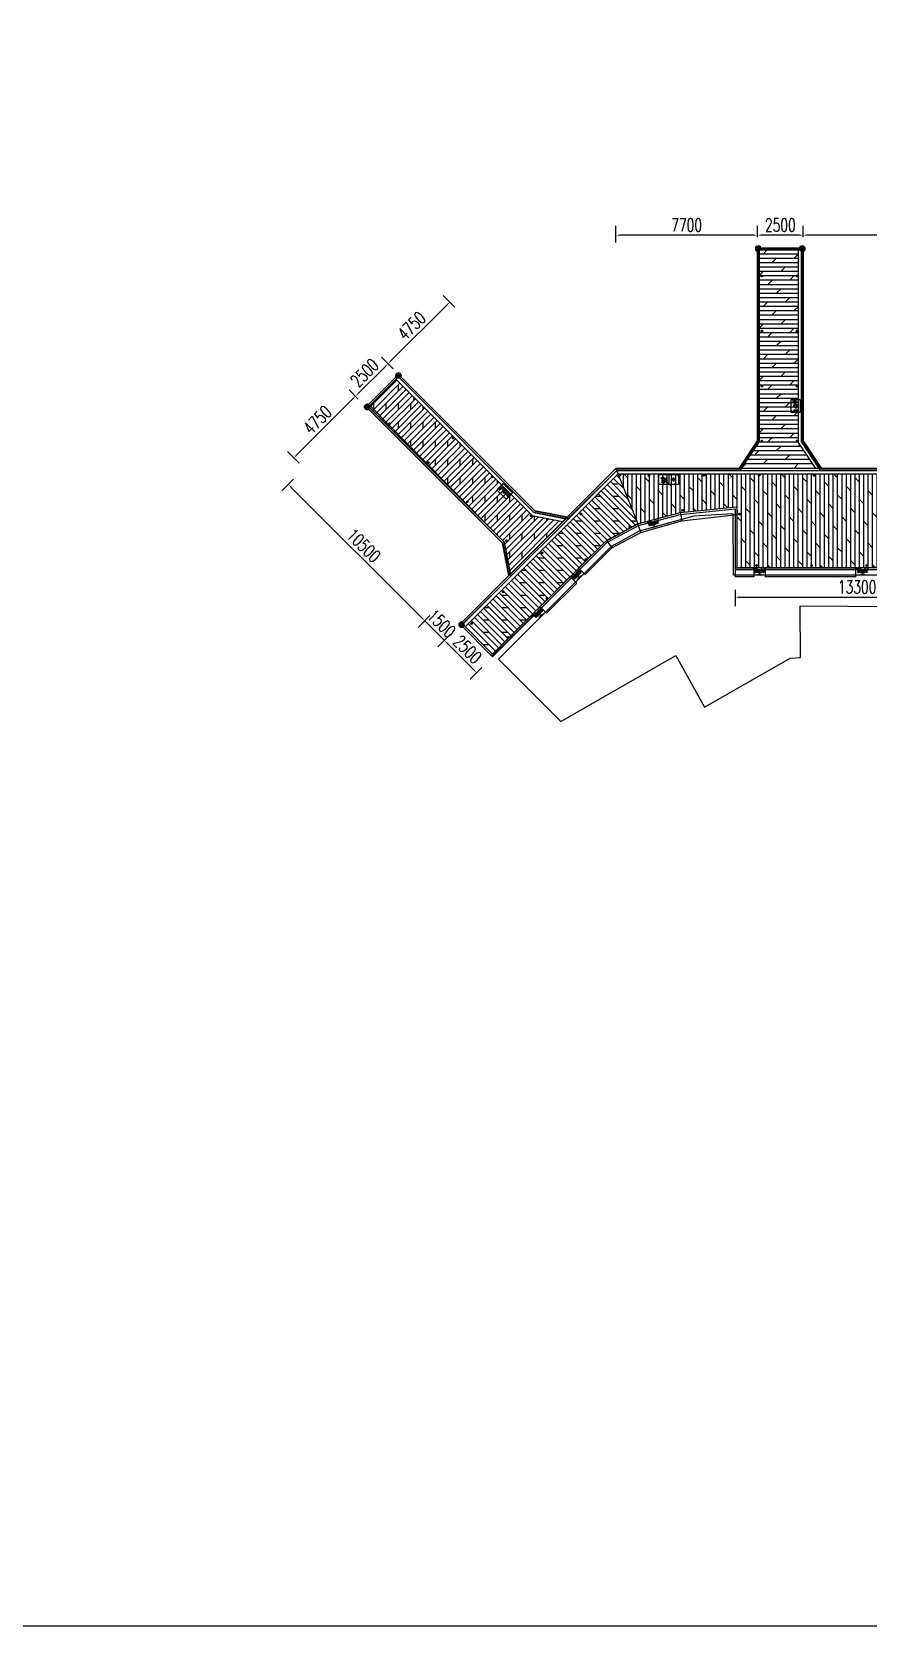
# Model space of a CAD drawing. Extents: x -18540 to 926017, y -610001 to -56924.
# Drawn here: x 665764 to 711309, y -380806 to -293983 of the extents above; entities that cross this region are included whole.
import ezdxf

# ---------------------------------------------------------------- set-up
doc = ezdxf.new("R2010")
doc.units = 0
doc.header["$LTSCALE"] = 10
doc.header["$MEASUREMENT"] = 0
doc.linetypes.add('ACAD_ISO14W100', pattern=[24, 12, -3, 0, -3, 0, -3, 0, -3])
doc.linetypes.add('CENTER', pattern=[2, 1.25, -0.25, 0.25, -0.25])
for name, color, linetype in [('L-构造线', 6, 'Continuous'), ('PUB_DIM', 3, 'Continuous'), ('STAIR', 2, 'Continuous'), ('SURFACE', 6, 'Continuous'), ('W-ALUMINUM_FRAME铝架', 30, 'Continuous'), ('W-FLOAT_BOWL浮筒', 253, 'Continuous'), ('W-MOUNTING固定方式', 5, 'Continuous'), ('W-PLASTIC_RAILINGS塑木栏杆', 6, 'Continuous'), ('W-STEEL_FRAME钢架', 3, 'Continuous'), ('W-WOOD_FLOOR木地板', 30, 'Continuous')]:
    doc.layers.add(name, color=color, linetype=linetype)
for name, color, linetype, lineweight in [('护舷', 40, 'Continuous', 15), ('护角', 8, 'Continuous', 9), ('文字标注', 7, 'Continuous', 18)]:
    doc.layers.add(name, color=color, linetype=linetype, lineweight=lineweight)
doc.styles.add('STANDARD_T3', font='simplex.shx', dxfattribs={"width": 0.7, "bigfont": 'gbcbig.shx'})
doc.dimstyles.new('W&&200', dxfattribs={"dimtxt": 700, "dimasz": 200, "dimexe": 500, "dimexo": 600, "dimgap": 200, "dimtad": 1, "dimdec": 0, "dimzin": 0, "dimdsep": 46, "dimtxsty": 'STANDARD_T3', "dimcen": 0.09, "dimclrd": 1, "dimclre": 1, "dimclrt": 7, "dimazin": 2, "dimtfac": 1, "dimtdec": 0, "dimtix": 1, "dimtmove": 2, "dimatfit": 3, "dimfxl": 100, "dimtolj": 1, "dimtzin": 0, "dimarcsym": 0})
pattern_1 = [(315, (-2455400.198, 1604377.926), (5.612660076, 5.612660076), []), (45, (-2455400.198, 1604377.926), (-5.612660076, 5.612660076), [])]
pattern_2 = [(315, (-2455400.198, 1604287.926), (5.612660076, 5.612660076), []), (45, (-2455400.198, 1604287.926), (-5.612660076, 5.612660076), [])]

# ---------------------------------------------------------------- blocks, each defined once
blk = doc.blocks.new('HW200a')
at = {"layer": 'W-STEEL_FRAME钢架'}
blk.add_lwpolyline([(-1440883, 1205965), (-1440803, 1205965), (-1440803, 1205953), (-1441003, 1205953), (-1441003, 1205965), (-1440923, 1205965, 0.414214), (-1440907, 1205981), (-1440907, 1206125, 0.414214), (-1440923, 1206141), (-1441003, 1206141), (-1441003, 1206153), (-1440803, 1206153), (-1440803, 1206141), (-1440883, 1206141, 0.414214), (-1440899, 1206125), (-1440899, 1205981, 0.414214)], format="xyb", close=True, dxfattribs=at)
blk = doc.blocks.new('A$C73597c6a')
h = blk.add_hatch()
h.set_pattern_fill('ANSI37', color=256, scale=5, angle=-90)
h.set_pattern_definition(pattern_1)
h.paths.add_polyline_path([(190, 358, 0.414214), (185, 353), (185, 338), (250, 338), (250, 344), (280, 344), (280, 353, 0.414214), (275, 358)])
h.paths.add_polyline_path([(275, 298, 0.414214), (280, 303), (280, 310), (250, 310), (250, 317), (185, 317), (185, 303, 0.414214), (190, 298)])
h = blk.add_hatch()
h.set_pattern_fill('ANSI37', color=256, scale=5, angle=-90)
h.set_pattern_definition(pattern_2)
h.paths.add_polyline_path([(190, 268, 0.414214), (185, 263), (185, 248), (250, 248), (250, 254), (280, 254), (280, 263, 0.414214), (275, 268)])
h.paths.add_polyline_path([(275, 208, 0.414214), (280, 213), (280, 220), (250, 220), (250, 227), (185, 227), (185, 213, 0.414214), (190, 208)])
h = blk.add_hatch()
h.set_pattern_fill('ANSI37', color=256, scale=5, angle=-90)
h.set_pattern_definition(pattern_1)
h.paths.add_polyline_path([(319, 358, 0.414214), (314, 353), (314, 344), (344, 344), (344, 338), (409, 338), (409, 353, 0.414214), (404, 358)])
h.paths.add_polyline_path([(404, 298, 0.414214), (409, 303), (409, 317), (344, 317), (344, 310), (314, 310), (314, 303, 0.414214), (319, 298)])
h = blk.add_hatch()
h.set_pattern_fill('ANSI37', color=256, scale=5, angle=-90)
h.set_pattern_definition(pattern_2)
h.paths.add_polyline_path([(319, 268, 0.414214), (314, 263), (314, 254), (344, 254), (344, 248), (409, 248), (409, 263, 0.414214), (404, 268)])
h.paths.add_polyline_path([(404, 208, 0.414214), (409, 213), (409, 227), (344, 227), (344, 220), (314, 220), (314, 213, 0.414214), (319, 208)])
for p, q in [((65, 336), (49, 336)), ((65, 319), (49, 319)), ((65, 246), (49, 246)), ((65, 229), (49, 229)), ((80, 336), (96, 336)), ((80, 319), (96, 319)), ((80, 246), (96, 246)), ((80, 229), (96, 229)), ((514, 336), (498, 336)), ((514, 319), (498, 319)), ((514, 246), (498, 246)), ((514, 229), (498, 229)), ((529, 336), (544, 336)), ((529, 319), (544, 319)), ((529, 246), (544, 246)), ((529, 229), (544, 229))]:
    blk.add_line(p, q)
for points in [[(200, 454), (200, 377), (0, 377), (0, 454)], [(25, 338), (25, 316), (255, 316), (255, 338)], [(25, 248), (25, 226), (255, 226), (255, 248)], [(64, 310), (51, 310), (49, 311), (49, 344), (51, 345), (64, 345), (65, 344), (65, 311)], [(64, 220), (51, 220), (49, 221), (49, 254), (51, 255), (64, 255), (65, 254), (65, 221)], [(65, 377), (65, 212), (80, 212), (80, 377)], [(81, 310), (94, 310), (96, 311), (96, 344), (94, 345), (81, 345), (80, 344), (80, 311)], [(81, 220), (94, 220), (96, 221), (96, 254), (94, 255), (81, 255), (80, 254), (80, 221)], [(471, 85), (471, 75), (121, 75), (121, 85)], [(165, 377), (165, 212), (180, 212), (180, 377)], [(250, 338), (250, 317), (185, 317), (185, 338)], [(250, 248), (250, 227), (185, 227), (185, 248)], [(280, 344), (280, 310), (250, 310), (250, 344)], [(280, 254), (280, 220), (250, 220), (250, 254)], [(314, 344), (314, 310), (344, 310), (344, 344)], [(314, 254), (314, 220), (344, 220), (344, 254)], [(569, 338), (569, 316), (339, 316), (339, 338)], [(569, 248), (569, 226), (339, 226), (339, 248)], [(344, 338), (344, 317), (409, 317), (409, 338)], [(344, 248), (344, 227), (409, 227), (409, 248)], [(394, 454), (394, 377), (594, 377), (594, 454)], [(429, 377), (429, 212), (414, 212), (414, 377)], [(512, 310), (500, 310), (498, 311), (498, 344), (500, 345), (512, 345), (514, 344), (514, 311)], [(512, 220), (500, 220), (498, 221), (498, 254), (500, 255), (512, 255), (514, 254), (514, 221)], [(529, 377), (529, 212), (514, 212), (514, 377)], [(530, 310), (543, 310), (544, 311), (544, 344), (543, 345), (530, 345), (529, 344), (529, 311)], [(530, 220), (543, 220), (544, 221), (544, 254), (543, 255), (530, 255), (529, 254), (529, 221)]]:
    blk.add_lwpolyline(points, close=True)
for points in [[(280, 353), (280, 303, -0.414214), (275, 298), (190, 298, -0.414214), (185, 303), (185, 353, -0.414214), (190, 358), (275, 358, -0.414214)], [(280, 263), (280, 213, -0.414214), (275, 208), (190, 208, -0.414214), (185, 213), (185, 263, -0.414214), (190, 268), (275, 268, -0.414214)], [(314, 353), (314, 303, 0.414214), (319, 298), (404, 298, 0.414214), (409, 303), (409, 353, 0.414214), (404, 358), (319, 358, 0.414214)], [(314, 263), (314, 213, 0.414214), (319, 208), (404, 208, 0.414214), (409, 213), (409, 263, 0.414214), (404, 268), (319, 268, 0.414214)]]:
    blk.add_lwpolyline(points, format="xyb", close=True)
for centre, radius, start, end in [((57, 341), 7.29, 143.1301, 216.8699), ((76, 327), 27, 161.06618, 198.93382), ((57, 314), 7.29, 143.1301, 216.8699), ((57, 251), 7.29, 143.1301, 216.8699), ((76, 237), 27, 161.06618, 198.93382), ((57, 224), 7.29, 143.1301, 216.8699), ((58, 341), 7.29, 323.1301, 36.8699), ((38, 327), 27, 341.06618, 18.93382), ((58, 314), 7.29, 323.1301, 36.8699), ((58, 251), 7.29, 323.1301, 36.8699), ((38, 237), 27, 341.06618, 18.93382), ((58, 224), 7.29, 323.1301, 36.8699), ((87, 341), 7.29, 143.1301, 216.8699), ((107, 327), 27, 161.06618, 198.93382), ((87, 314), 7.29, 143.1301, 216.8699), ((87, 251), 7.29, 143.1301, 216.8699), ((107, 237), 27, 161.06618, 198.93382), ((87, 224), 7.29, 143.1301, 216.8699), ((88, 341), 7.29, 323.1301, 36.8699), ((69, 327), 27, 341.06618, 18.93382), ((88, 314), 7.29, 323.1301, 36.8699), ((88, 251), 7.29, 323.1301, 36.8699), ((69, 237), 27, 341.06618, 18.93382), ((88, 224), 7.29, 323.1301, 36.8699), ((505, 341), 7.29, 143.1301, 216.8699), ((525, 327), 27, 161.06618, 198.93382), ((505, 314), 7.29, 143.1301, 216.8699), ((505, 251), 7.29, 143.1301, 216.8699), ((525, 237), 27, 161.06618, 198.93382), ((505, 224), 7.29, 143.1301, 216.8699), ((506, 341), 7.29, 323.1301, 36.8699), ((487, 327), 27, 341.06618, 18.93382), ((506, 314), 7.29, 323.1301, 36.8699), ((506, 251), 7.29, 323.1301, 36.8699), ((487, 237), 27, 341.06618, 18.93382), ((506, 224), 7.29, 323.1301, 36.8699), ((536, 341), 7.29, 143.1301, 216.8699), ((556, 327), 27, 161.06618, 198.93382), ((536, 314), 7.29, 143.1301, 216.8699), ((536, 251), 7.29, 143.1301, 216.8699), ((556, 237), 27, 161.06618, 198.93382), ((536, 224), 7.29, 143.1301, 216.8699), ((537, 341), 7.29, 323.1301, 36.8699), ((517, 327), 27, 341.06618, 18.93382), ((537, 314), 7.29, 323.1301, 36.8699), ((537, 251), 7.29, 323.1301, 36.8699), ((517, 237), 27, 341.06618, 18.93382), ((537, 224), 7.29, 323.1301, 36.8699)]:
    blk.add_arc(centre, radius, start, end)
at = {"layer": 'W-STEEL_FRAME钢架', "rotation": 180}
blk.add_blockref('HW200a', (-1440607, 1206238), dxfattribs=at)
blk = doc.blocks.new('A$C6f7a73f6')
blk.add_hatch(color=3).paths.add_polyline_path([(485, 384), (635, 384, 1)])
at = {"color": 5}
for p, q in [((228, 434), (240, 434)), ((228, 408), (240, 408)), ((228, 363), (240, 363)), ((228, 337), (240, 337)), ((293, 399), (305, 399)), ((293, 372), (305, 372))]:
    blk.add_line(p, q, dxfattribs=at)
at = {"color": 0, "linetype": 'ByBlock'}
blk.add_lwpolyline([(200, 634), (920, 634), (920, 134), (200, 134)], close=True, dxfattribs=at)
blk.add_lwpolyline([(200, 459), (350, 459), (350, 309), (200, 309)], close=True)
at = {"color": 6}
for points in [[(466, 384), (430, 386)], [(477, 338), (446, 320)], [(478, 432), (450, 450)], [(512, 466), (494, 496)], [(514, 304), (496, 272)], [(559, 288), (560, 256)], [(561, 480), (560, 516)], [(606, 468), (624, 496)], [(608, 302), (626, 272)], [(642, 336), (674, 318)], [(643, 430), (674, 448)], [(654, 384), (690, 386)]]:
    blk.add_lwpolyline(points, dxfattribs=at)
at = {"color": 7, "true_color": 0xffffff}
for points in [[(779, 406), (755, 384), (744, 359), (741, 347)], [(777, 349), (741, 347)], [(741, 335), (741, 339), (741, 347)], [(742, 319), (742, 323), (742, 331)], [(743, 302), (743, 307), (742, 315)], [(744, 290), (743, 294), (747, 299)], [(744, 290), (743, 298)], [(746, 335), (745, 339), (745, 347)], [(746, 319), (746, 323), (746, 331)], [(747, 303), (747, 307), (747, 315)], [(748, 290), (749, 347)], [(750, 335), (749, 339), (749, 347)], [(750, 319), (750, 323), (750, 331)], [(751, 303), (751, 307), (751, 315)], [(752, 291), (751, 299)], [(752, 291), (752, 295), (755, 299)], [(754, 335), (753, 339), (753, 348)], [(754, 319), (754, 323), (754, 331)], [(755, 303), (755, 307), (755, 315)], [(756, 291), (757, 348)], [(758, 340), (757, 344), (757, 348)], [(759, 319), (758, 323), (758, 336)], [(759, 303), (759, 307), (759, 315)], [(760, 291), (760, 299)], [(760, 291), (760, 299)], [(762, 340), (761, 344), (761, 348)], [(762, 324), (762, 328), (762, 336)], [(763, 303), (763, 308), (763, 320)], [(764, 291), (765, 348)], [(766, 340), (765, 344), (765, 348)], [(766, 324), (766, 328), (766, 336)], [(767, 308), (767, 312), (767, 320)], [(768, 291), (768, 296), (767, 304)], [(768, 291), (768, 296), (768, 300), (771, 304)], [(770, 340), (769, 344), (769, 348)], [(770, 324), (770, 328), (770, 336)], [(771, 308), (771, 312), (771, 320)], [(772, 292), (773, 349)], [(774, 340), (774, 345), (773, 349)], [(775, 324), (774, 328), (774, 336)], [(775, 308), (775, 312), (775, 320)], [(776, 292), (776, 296), (776, 304)], [(778, 503), (777, 511), (817, 525)], [(792, 374), (780, 369), (777, 357)], [(777, 357), (777, 349)], [(778, 503), (871, 504), (875, 512), (834, 522)], [(779, 406), (794, 419), (797, 435)], [(792, 374), (825, 367), (861, 373)], [(846, 441), (805, 439), (797, 435)], [(797, 435), (854, 438)], [(798, 431), (854, 434)], [(817, 440), (817, 456), (805, 456)], [(805, 439), (805, 456)], [(812, 468), (809, 456)], [(809, 456), (841, 457)], [(815, 489), (811, 484), (812, 476)], [(812, 476), (840, 478)], [(812, 468), (840, 470), (841, 457)], [(817, 529), (814, 505)], [(815, 489), (836, 486), (840, 482)], [(816, 468), (816, 477)], [(839, 502), (833, 530), (817, 529)], [(837, 453), (817, 456)], [(819, 501), (819, 489)], [(819, 489), (820, 477)], [(832, 485), (832, 477)], [(835, 502), (836, 486)], [(836, 469), (836, 478)], [(845, 454), (841, 457), (837, 453)], [(837, 453), (838, 441)], [(840, 478), (840, 482)], [(846, 441), (845, 454)], [(846, 441), (854, 438)], [(855, 418), (854, 438)], [(855, 418), (860, 406), (872, 402)], [(878, 358), (874, 370), (861, 373)], [(872, 402), (880, 403)], [(892, 411), (891, 358), (878, 358)], [(881, 394), (882, 374), (878, 358)], [(880, 411), (881, 394)], [(892, 411), (880, 411)], [(881, 394), (893, 395)], [(882, 374), (894, 375)], [(890, 366), (915, 364)], [(892, 403), (913, 404)], [(896, 403), (898, 367)], [(897, 399), (917, 400)], [(898, 371), (918, 368)], [(913, 404), (915, 364)], [(917, 400), (918, 368)]]:
    blk.add_lwpolyline(points, dxfattribs=at)
at = {"color": 5}
for centre, radius in [((311, 385), 31), ((325, 385), 6)]:
    blk.add_circle(centre, radius, dxfattribs=at)
at = {"color": 6}
blk.add_circle((560, 384), 75, dxfattribs=at)
at = {"color": 5}
for centre, start, end in [((234, 434), 0, 180), ((234, 408), 180, 0), ((234, 363), 0, 180), ((234, 337), 180, 0), ((299, 399), 0, 180), ((299, 372), 180, 0)]:
    blk.add_arc(centre, 6, start, end, dxfattribs=at)
blk = doc.blocks.new('ZFQ')
at = {"layer": 'W-WOOD_FLOOR木地板'}
h = blk.add_hatch(dxfattribs=at)
h.set_pattern_fill('DOLMIT', color=256, scale=300)
h.set_pattern_definition([(0, (-1737049.58, -2606807.6), (0, 238.122618), []), (45, (-1737049.6, -2606807.6), (-476.24491, 476.24491), [336.75638, -673.512])])
h.paths.add_polyline_path([(965, 11900), (-1150, 11900), (-1150, 1470), (-2130, 0), (1907, 0), (965, 1414)])
at = {"layer": 'W-ALUMINUM_FRAME铝架', "color": 0}
for points in [[(965, 11900), (965, 1414), (1907, 0)], [(1150, 11900), (1150, 1470), (2130, 0)]]:
    blk.add_lwpolyline(points, dxfattribs=at)
at = {"layer": 'W-STEEL_FRAME钢架'}
for points in [[(-2250, 0), (-1250, 1500), (-1250, 12000), (1250, 12000), (1250, 1500), (2250, 0)], [(-2130, 0), (-1150, 1470), (-1150, 11900), (1150, 11900), (1150, 1470), (2130, 0)]]:
    blk.add_lwpolyline(points, close=True, dxfattribs=at)
at = {"layer": 'W-STEEL_FRAME钢架', "rotation": 90}
blk.add_blockref('A$C6f7a73f6', (1218, 2846), dxfattribs=at)
blk = doc.blocks.new('*D2587')
at = {"layer": 'Defpoints', "color": 0, "transparency": 16777216}
for p in [(707777, -305055), (707777, -305762), (720277, -305762)]:
    blk.add_point(p, dxfattribs=at)
at = {"layer": 'W-STEEL_FRAME钢架', "color": 1, "lineweight": -2, "transparency": 16777216}
for p, q in [((707777, -305162), (707777, -304555)), ((720277, -305162), (720277, -304555)), ((720077, -305055), (707977, -305055))]:
    blk.add_line(p, q, dxfattribs=at)
at = {"layer": 'W-STEEL_FRAME钢架', "color": 1, "transparency": 16777216}
for points in [[(707977, -305021), (707977, -305088), (707777, -305055)], [(720077, -305021), (720077, -305088), (720277, -305055)]]:
    blk.add_solid(points, dxfattribs=at)
at = {"layer": 'W-STEEL_FRAME钢架', "color": 7, "transparency": 16777216, "insert": (714027, -304505), "char_height": 700, "attachment_point": 5, "style": 'STANDARD_T3'}
blk.add_mtext('\\A1;12500', dxfattribs=at)
blk = doc.blocks.new('*D2588')
at = {"layer": 'Defpoints', "color": 0, "transparency": 16777216}
for p in [(705277, -305055), (705277, -305762), (707777, -305762)]:
    blk.add_point(p, dxfattribs=at)
at = {"layer": 'W-STEEL_FRAME钢架', "color": 1, "lineweight": -2, "transparency": 16777216}
for p, q in [((705277, -305162), (705277, -304555)), ((707777, -305162), (707777, -304555)), ((707577, -305055), (705477, -305055))]:
    blk.add_line(p, q, dxfattribs=at)
at = {"layer": 'W-STEEL_FRAME钢架', "color": 1, "transparency": 16777216}
for points in [[(705477, -305021), (705477, -305088), (705277, -305055)], [(707577, -305021), (707577, -305088), (707777, -305055)]]:
    blk.add_solid(points, dxfattribs=at)
at = {"layer": 'W-STEEL_FRAME钢架', "color": 7, "transparency": 16777216, "insert": (706527, -304505), "char_height": 700, "attachment_point": 5, "style": 'STANDARD_T3'}
blk.add_mtext('\\A1;2500', dxfattribs=at)
blk = doc.blocks.new('*D2589')
at = {"layer": 'Defpoints', "color": 0, "transparency": 16777216}
for p in [(697577, -305055), (705277, -305762), (697577, -317762)]:
    blk.add_point(p, dxfattribs=at)
at = {"layer": 'W-STEEL_FRAME钢架', "color": 1, "lineweight": -2, "transparency": 16777216}
for p, q in [((697577, -305455), (697577, -304555)), ((705277, -305162), (705277, -304555)), ((705077, -305055), (697777, -305055))]:
    blk.add_line(p, q, dxfattribs=at)
at = {"layer": 'W-STEEL_FRAME钢架', "color": 1, "transparency": 16777216}
for points in [[(697777, -305021), (697777, -305088), (697577, -305055)], [(705077, -305021), (705077, -305088), (705277, -305055)]]:
    blk.add_solid(points, dxfattribs=at)
at = {"layer": 'W-STEEL_FRAME钢架', "color": 7, "transparency": 16777216, "insert": (701427, -304505), "char_height": 700, "attachment_point": 5, "style": 'STANDARD_T3'}
blk.add_mtext('\\A1;7700', dxfattribs=at)
blk = doc.blocks.new('A$C9549bc64')
h = blk.add_hatch(color=256)
h.dxf.hatch_style = 1
h.paths.add_polyline_path([(184, 336), (184, 86), (284, 86)])
h = blk.add_hatch(color=256)
h.dxf.hatch_style = 1
edge = h.paths.add_edge_path()
edge.add_arc((480, 392), 108, 196.29651, 205.0439)
edge.add_arc((468, 386), 94.8, 205.0439, 214.37845)
edge.add_arc((433, 362), 52.4, 214.37845, 254.56921)
edge.add_arc((412, 285), 27.9, 18.37008, 74.56921, ccw=False)
edge.add_arc((409, 284), 30.5, -13.95709, 18.37008, ccw=False)
edge.add_arc((424, 281), 15.7, 300.45082, 346.04291, ccw=False)
edge.add_arc((420, 286), 22.4, 267.37078, 300.45082, ccw=False)
edge.add_arc((421, 296), 32, 239.8196, 267.37078, ccw=False)
edge.add_arc((436, 323), 62.7, 222.4174, 239.8196, ccw=False)
edge.add_arc((440, 326), 67.5, 205.65164, 222.4174, ccw=False)
edge.add_arc((464, 337), 94.3, 195.80573, 205.65164, ccw=False)
edge.add_arc((487, 344), 119, 187.03004, 195.80573, ccw=False)
edge.add_arc((411, 335), 41.8, 167.90846, 187.03004, ccw=False)
edge.add_arc((450, 326), 81.4, 154.23716, 167.90846, ccw=False)
edge = h.paths.add_edge_path()
edge.add_arc((485, 328), 120, 200.75454, 208.53706)
edge.add_arc((430, 299), 57.4, 208.53706, 219.77559)
edge.add_arc((534, 385), 192, 219.77559, 225.01734)
edge.add_arc((472, 323), 105, 225.01734, 232.10631)
edge.add_arc((422, 259), 23.7, 232.10631, 271.10943)
edge.add_arc((423, 219), 16.8, 44.35188, 91.10943, ccw=False)
edge.add_arc((421, 217), 19.2, 22.63254, 44.35188, ccw=False)
edge.add_arc((425, 218), 15.1, -1.94353, 22.63254, ccw=False)
edge.add_arc((430, 218), 10.2, 330.80573, 358.05647, ccw=False)
edge.add_arc((417, 225), 24.9, 313.44338, 330.80573, ccw=False)
edge.add_arc((422, 221), 18.4, 267.37078, 313.44338, ccw=False)
edge.add_arc((422, 238), 35.4, 234.56334, 267.37078, ccw=False)
edge.add_arc((423, 238), 35.7, 222.29325, 234.56334, ccw=False)
edge.add_arc((504, 312), 146, 216.22803, 222.29325, ccw=False)
edge.add_arc((446, 269), 73.8, 192.63666, 216.22803, ccw=False)
edge.add_arc((459, 272), 86.8, 170.91278, 192.63666, ccw=False)
edge = h.paths.add_edge_path()
edge.add_arc((486, 244), 121, 196.11939, 209.7614)
edge.add_arc((481, 242), 116, 209.7614, 223.68479)
edge.add_arc((436, 198), 53.4, 223.68479, 259.61613)
edge.add_arc((424, 132), 14.3, 6.32607, 79.61613, ccw=False)
edge.add_arc((420, 131), 18.6, -17.89376, 6.32607, ccw=False)
edge.add_arc((421, 131), 17.6, 317.15115, 342.10624, ccw=False)
edge.add_arc((418, 133), 20.8, 291.88934, 317.15115, ccw=False)
edge.add_arc((411, 151), 40.2, 273.77874, 291.88934, ccw=False)
edge.add_arc((411, 151), 40, 248.91252, 273.77874, ccw=False)
edge.add_arc((412, 153), 42.5, 224.81745, 248.91252, ccw=False)
edge.add_arc((407, 148), 35.5, 208.29349, 224.81745, ccw=False)
edge.add_arc((515, 206), 158, 200.4817, 208.29349, ccw=False)
edge.add_arc((433, 176), 70.6, 177.37078, 200.4817, ccw=False)
edge.add_arc((454, 175), 91.3, 157.07829, 177.37078, ccw=False)
h = blk.add_hatch(color=1)
h.dxf.hatch_style = 1
h.paths.add_polyline_path([(780, 285), (780, 355), (820, 355), (820, 285), (890, 285), (890, 245), (820, 245), (820, 175), (780, 175), (780, 245), (710, 245), (710, 285)])
for p, q in [((0, 530), (1061, 530)), ((530, 530), (530, 0))]:
    blk.add_line(p, q)
for points in [[(0, 530), (1063, 530), (1063, 0), (0, 0)], [(184, 336), (284, 336), (284, 86), (184, 86)], [(217, 401), (252, 401), (252, 336), (217, 336)]]:
    blk.add_lwpolyline(points, close=True)
for points in [[(217, 380), (171, 380), (171, 360), (217, 360)], [(184, 336), (184, 86), (284, 86), (184, 336)], [(252, 360), (291, 360), (291, 380), (252, 380)], [(369, 210), (369, 210)]]:
    blk.add_lwpolyline(points)
blk.add_lwpolyline([(369, 210, 0.059595), (381, 184, 0.060827), (397, 161, 0.158077), (426, 146, -0.331154), (438, 133, -0.106074), (437, 125, -0.10932), (433, 119, -0.110674), (426, 114, -0.079187), (414, 111, -0.108927), (397, 114, -0.105524), (382, 123, -0.072225), (376, 131, -0.034099), (367, 151, -0.101184), (362, 179, -0.088775), (369, 210)], format="xyb")
for points in [[(376, 362, 0.038186), (382, 346, 0.040752), (390, 333, 0.177185), (419, 312, -0.250251), (438, 294, -0.141997), (439, 277, -0.201599), (432, 267, -0.14535), (419, 264, -0.120797), (405, 268, -0.076078), (390, 280, -0.073285), (379, 297, -0.042987), (373, 312, -0.03831), (370, 329, -0.083628), (370, 343, -0.059723), (376, 362)], [(373, 286, 0.033971), (380, 271, 0.049077), (386, 262, 0.022875), (398, 249, 0.030941), (408, 240, 0.171845), (423, 235, -0.206897), (435, 230, -0.095053), (439, 224, -0.107646), (440, 218, -0.119467), (439, 213, -0.075903), (434, 207, -0.203782), (421, 202, -0.144135), (402, 209, -0.05359), (396, 214, -0.026471), (386, 226, -0.103302), (374, 253, -0.095073), (373, 286)]]:
    blk.add_lwpolyline(points, format="xyb", close=True)
at = {"color": 1}
blk.add_lwpolyline([(780, 285), (780, 355), (820, 355), (820, 285), (890, 285), (890, 245), (820, 245), (820, 175), (780, 175), (780, 245), (710, 245), (710, 285)], close=True, dxfattribs=at)
for centre, radius, start, end in [((206, 276), 110, 108.79594, 170.85949), ((203, 251), 113, 106.36583, 158.37574)]:
    blk.add_arc(centre, radius, start, end)
blk = doc.blocks.new('*D2590')
at = {"layer": 'Defpoints', "color": 0, "transparency": 16777216}
for p in [(685157, -312059), (697577, -317762), (694218, -321121)]:
    blk.add_point(p, dxfattribs=at)
at = {"layer": 'W-STEEL_FRAME钢架', "color": 1, "lineweight": -2, "transparency": 16777216}
for p, q in [((688374, -308842), (685298, -311918)), ((688799, -308983), (688162, -308347)), ((685440, -312342), (684803, -311706))]:
    blk.add_line(p, q, dxfattribs=at)
at = {"layer": 'W-STEEL_FRAME钢架', "color": 1, "transparency": 16777216}
for points in [[(688351, -308818), (688398, -308865), (688516, -308701)], [(685275, -311894), (685322, -311941), (685157, -312059)]]:
    blk.add_solid(points, dxfattribs=at)
at = {"layer": 'W-STEEL_FRAME钢架', "color": 7, "transparency": 16777216, "insert": (686447, -309991), "char_height": 700, "attachment_point": 5, "rotation": 45, "style": 'STANDARD_T3'}
blk.add_mtext('\\A1;4750', dxfattribs=at)
blk = doc.blocks.new('*D2591')
at = {"layer": 'Defpoints', "color": 0, "transparency": 16777216}
for p in [(683389, -313827), (683965, -314403), (694218, -321121)]:
    blk.add_point(p, dxfattribs=at)
at = {"layer": 'W-STEEL_FRAME钢架', "color": 1, "lineweight": -2, "transparency": 16777216}
for p, q in [((685016, -312201), (683531, -313686)), ((685440, -312342), (684803, -311706)), ((683541, -313979), (683036, -313473))]:
    blk.add_line(p, q, dxfattribs=at)
at = {"layer": 'W-STEEL_FRAME钢架', "color": 1, "transparency": 16777216}
for points in [[(684992, -312177), (685039, -312224), (685157, -312059)], [(683507, -313662), (683554, -313709), (683389, -313827)]]:
    blk.add_solid(points, dxfattribs=at)
at = {"layer": 'W-STEEL_FRAME钢架', "color": 7, "transparency": 16777216, "insert": (683884, -312554), "char_height": 700, "attachment_point": 5, "rotation": 45, "style": 'STANDARD_T3'}
blk.add_mtext('\\A1;2500', dxfattribs=at)
blk = doc.blocks.new('*D2592')
at = {"layer": 'Defpoints', "color": 0, "transparency": 16777216}
for p in [(683965, -314403), (680030, -317186), (689092, -326247)]:
    blk.add_point(p, dxfattribs=at)
at = {"layer": 'W-STEEL_FRAME钢架', "color": 1, "lineweight": -2, "transparency": 16777216}
for p, q in [((683248, -313968), (680172, -317044)), ((683541, -313979), (683036, -313473)), ((680313, -317469), (679677, -316832))]:
    blk.add_line(p, q, dxfattribs=at)
at = {"layer": 'W-STEEL_FRAME钢架', "color": 1, "transparency": 16777216}
for points in [[(683224, -313945), (683271, -313992), (683389, -313827)], [(680148, -317021), (680195, -317068), (680030, -317186)]]:
    blk.add_solid(points, dxfattribs=at)
at = {"layer": 'W-STEEL_FRAME钢架', "color": 7, "transparency": 16777216, "insert": (681321, -315117), "char_height": 700, "attachment_point": 5, "rotation": 45, "style": 'STANDARD_T3'}
blk.add_mtext('\\A1;4750', dxfattribs=at)
blk = doc.blocks.new('*D2579')
at = {"layer": 'Defpoints', "color": 0, "transparency": 16777216}
for p in [(689092, -326247), (688220, -327119), (690859, -328015)]:
    blk.add_point(p, dxfattribs=at)
at = {"layer": 'W-STEEL_FRAME钢架', "color": 1, "lineweight": -2, "transparency": 16777216}
for p, q in [((688503, -326836), (687867, -327472)), ((689846, -328745), (688361, -327260)), ((690271, -328604), (689634, -329240))]:
    blk.add_line(p, q, dxfattribs=at)
at = {"layer": 'W-STEEL_FRAME钢架', "color": 1, "transparency": 16777216}
for points in [[(688385, -327237), (688338, -327284), (688220, -327119)], [(689870, -328721), (689823, -328769), (689988, -328886)]]:
    blk.add_solid(points, dxfattribs=at)
at = {"layer": 'W-STEEL_FRAME钢架', "color": 7, "transparency": 16777216, "insert": (689493, -327614), "char_height": 700, "attachment_point": 5, "rotation": 315, "style": 'STANDARD_T3'}
blk.add_mtext('\\A1;2500', dxfattribs=at)
blk = doc.blocks.new('*D2580')
at = {"layer": 'Defpoints', "color": 0, "transparency": 16777216}
for p in [(691390, -321828), (687159, -326058), (689092, -326247)]:
    blk.add_point(p, dxfattribs=at)
at = {"layer": 'W-STEEL_FRAME钢架', "color": 1, "lineweight": -2, "transparency": 16777216}
for p, q in [((687442, -325775), (686806, -326412)), ((687018, -325917), (686877, -325775)), ((688220, -327119), (687159, -326058)), ((688503, -326836), (687867, -327472)), ((688361, -327260), (688503, -327402))]:
    blk.add_line(p, q, dxfattribs=at)
at = {"layer": 'W-STEEL_FRAME钢架', "color": 1, "transparency": 16777216}
for points in [[(687042, -325893), (686994, -325940), (687159, -326058)], [(688385, -327237), (688338, -327284), (688220, -327119)]]:
    blk.add_solid(points, dxfattribs=at)
at = {"layer": 'W-STEEL_FRAME钢架', "color": 7, "transparency": 16777216, "insert": (688079, -326199), "char_height": 700, "attachment_point": 5, "rotation": 315, "style": 'STANDARD_T3'}
blk.add_mtext('\\A1;1500', dxfattribs=at)
blk = doc.blocks.new('*D2593')
at = {"layer": 'Defpoints', "color": 0, "transparency": 16777216}
for p in [(683965, -314403), (679735, -318633), (691390, -321828)]:
    blk.add_point(p, dxfattribs=at)
at = {"layer": 'W-STEEL_FRAME钢架', "color": 1, "lineweight": -2, "transparency": 16777216}
for p, q in [((680018, -318351), (679381, -318987)), ((687018, -325917), (679876, -318775)), ((687442, -325775), (686806, -326412))]:
    blk.add_line(p, q, dxfattribs=at)
at = {"layer": 'W-STEEL_FRAME钢架', "color": 1, "transparency": 16777216}
for points in [[(679900, -318751), (679853, -318798), (679735, -318633)], [(687042, -325893), (686994, -325940), (687159, -326058)]]:
    blk.add_solid(points, dxfattribs=at)
at = {"layer": 'W-STEEL_FRAME钢架', "color": 7, "transparency": 16777216, "insert": (683836, -321957), "char_height": 700, "attachment_point": 5, "rotation": 315, "style": 'STANDARD_T3'}
blk.add_mtext('\\A1;10500', dxfattribs=at)
blk = doc.blocks.new('*D2581')
at = {"layer": 'Defpoints', "color": 0, "transparency": 16777216}
for p in [(704062, -323262), (717362, -323262), (717362, -324768)]:
    blk.add_point(p, dxfattribs=at)
at = {"layer": 'W-STEEL_FRAME钢架', "color": 1, "lineweight": -2, "transparency": 16777216}
for p, q in [((704062, -324368), (704062, -325268)), ((717362, -324368), (717362, -325268)), ((704262, -324768), (717162, -324768))]:
    blk.add_line(p, q, dxfattribs=at)
at = {"layer": 'W-STEEL_FRAME钢架', "color": 1, "transparency": 16777216}
for points in [[(704262, -324735), (704262, -324802), (704062, -324768)], [(717162, -324735), (717162, -324802), (717362, -324768)]]:
    blk.add_solid(points, dxfattribs=at)
at = {"layer": 'W-STEEL_FRAME钢架', "color": 7, "transparency": 16777216, "insert": (710712, -324218), "char_height": 700, "attachment_point": 5, "style": 'STANDARD_T3'}
blk.add_mtext('\\A1;13300', dxfattribs=at)
blk = doc.blocks.new('护角')
at = {"layer": '护角', "linetype": 'Continuous', "lineweight": 0}
h = blk.add_hatch(dxfattribs=at)
h.set_pattern_fill('ANGLE', color=40, scale=5, angle=45)
h.set_pattern_definition([(45, (0, 0), (-24.6957, 24.6957), [25.4, -9.525]), (135, (0, 0), (-24.6957, -24.6957), [25.4, -9.525])])
h.paths.add_polyline_path([(229, 177, 0.414214), (177, 229), (0, 229), (0, 100, 0.414214), (100, 0), (229, 0)])
h.paths.add_polyline_path([(177, 280), (67, 280), (0, 229), (177, 229)])
h.paths.add_polyline_path([(177, 280), (177, 229, -0.414214), (229, 177), (280, 177, 0.414214)])
h.paths.add_polyline_path([(280, 177), (229, 177), (229, 0), (280, 65)])
at = {"layer": '护角', "color": 40, "linetype": 'Continuous', "lineweight": 0}
for p, q in [((0, 229), (67, 280)), ((0, 229), (0, 100)), ((177, 229), (0, 229)), ((67, 280), (177, 280)), ((100, 0), (229, 0)), ((177, 229), (177, 280)), ((229, 177), (229, 0)), ((229, 177), (280, 177)), ((229, 0), (280, 65)), ((280, 177), (280, 65))]:
    blk.add_line(p, q, dxfattribs=at)
at = {"layer": '护角', "color": 1, "linetype": 'CENTER', "ltscale": 0.2}
for p, q in [((224, 229), (235, 229)), ((229, 224), (229, 235))]:
    blk.add_line(p, q, dxfattribs=at)
at = {"layer": '护角', "color": 40, "linetype": 'Continuous', "lineweight": 0}
for centre, radius, start, end in [((100, 100), 100, 180, 270), ((177, 177), 103, 0, 90), ((177, 177), 52.2, 0, 90)]:
    blk.add_arc(centre, radius, start, end, dxfattribs=at)
blk = doc.blocks.new('A$Cfe1adb12')
at = {"layer": '护舷', "rotation": 320.3357902113834}
blk.add_blockref('护角', (0, 179), dxfattribs=at)

msp = doc.modelspace()

# ---------------------------------------------------------------- hatches: boundary and pattern name
at = {"layer": 'W-WOOD_FLOOR木地板'}
h = msp.add_hatch(dxfattribs=at)
h.set_pattern_fill('DOLMIT', color=256, scale=300, angle=135)
h.set_pattern_definition([(135, (-1051029.48, -2919039.24), (-168.378118, -168.378118), []), (180, (-1051029.5, -2919039.24), (-6e-14, -673.51201), [336.75638, -673.512])])
h.paths.add_polyline_path([(689363.9, -326377.9), (690859.5, -327873.4), (697018.8, -321714), (698758.2, -320775.4), (697690.5, -318051.4)])
h = msp.add_hatch(dxfattribs=at)
h.set_pattern_fill('DOLMIT', color=256, scale=300, angle=90)
h.set_pattern_definition([(90, (-1051029.48, -2919039.24), (-238.122618, 1e-14), []), (135, (-1051029.5, -2919039.24), (-476.24491, -476.24491), [336.75638, -673.512])])
h.paths.add_polyline_path([(744429.6, -318046.8), (697695, -318046.8), (698758.2, -320775.4), (701073.4, -320165.1), (704161.6, -319855.8), (704161.6, -323161.8), (717281.1, -323161.8), (717938.6, -320162.6), (744429.6, -320161.8)])

# ---------------------------------------------------------------- linework, layer by layer
msp.add_lwpolyline([(724627, -323564.5), (703979.2, -323564.5), (703952.1, -320228.8), (701809.3, -320348.8), (698839.6, -321178.5), (697304, -322024.9), (691180.8, -328147), (694570.8, -331537.6), (700833.7, -327940.4), (702402.4, -330764.6), (707067.2, -328100.1), (707632.1, -328056.5), (707611.4, -325241.3), (720575.1, -325324)])
at = {"layer": 'L-构造线'}
msp.add_lwpolyline([(-6086.7, -56924.3), (818318, -56924.3), (818318, -380806), (-6086.7, -380806)], close=True, dxfattribs=at)
at = {"layer": 'PUB_DIM', "color": 3, "linetype": 'ACAD_ISO14W100'}
for p, q in [((705553.9, -307296.5), (705468, -307245.4)), ((705540.4, -307230.3), (705481.5, -307311.1)), ((707468.8, -307296.5), (707382.9, -307245.4)), ((707455.3, -307230.3), (707396.4, -307311.1)), ((705553.9, -310296.5), (705468, -310245.4)), ((705540.4, -310230.3), (705481.5, -310311.1)), ((707468.8, -310296.5), (707382.9, -310245.4)), ((707455.3, -310230.3), (707396.4, -310311.1)), ((705553.9, -313296.5), (705468, -313245.4)), ((705540.4, -313230.3), (705481.5, -313311.1)), ((707468.8, -313296.5), (707382.9, -313245.4)), ((707455.3, -313230.3), (707396.4, -313311.1)), ((686624.9, -313956.5), (686527.9, -313981.1)), ((686568.4, -313919.2), (686583.9, -314018)), ((685270.4, -315310.2), (685173.5, -315334.7)), ((685214, -315272.9), (685229.4, -315371.7)), ((688745.6, -316078.4), (688648.6, -316103)), ((688689.1, -316041.2), (688704.6, -316140)), ((705553.9, -316296.5), (705468, -316245.4)), ((705540.4, -316230.3), (705481.5, -316311.1)), ((707468.8, -316296.5), (707382.9, -316245.4)), ((707455.3, -316230.3), (707396.4, -316311.1)), ((687391.1, -317432.1), (687294.2, -317456.7)), ((687334.7, -317394.8), (687350.2, -317493.6)), ((690866.3, -318200.4), (690769.4, -318224.9)), ((690809.9, -318163.1), (690825.3, -318261.9)), ((697822, -318086.7), (697736.1, -318137.9)), ((697808.4, -318153), (697749.5, -318072.2)), ((699403.6, -318151.4), (699317.7, -318100.2)), ((699390, -318085.1), (699331.1, -318165.9)), ((702403.6, -318151.4), (702317.7, -318100.2)), ((702390, -318085.1), (702331.1, -318165.9)), ((705403.6, -318151.4), (705317.7, -318100.2)), ((705390, -318085.1), (705331.1, -318165.9)), ((708403.6, -318151.4), (708317.7, -318100.2)), ((708390, -318085.1), (708331.1, -318165.9)), ((689511.9, -319554), (689414.9, -319578.6)), ((689455.4, -319516.7), (689470.9, -319615.5)), ((692987, -320322.3), (692890.1, -320346.8)), ((692930.6, -320285), (692946, -320383.8)), ((695700.7, -320208), (695614.7, -320259.2)), ((695687.1, -320274.3), (695628.2, -320193.5)), ((701238.4, -320014.9), (701152.5, -320066.1)), ((701224.9, -320081.2), (701166, -320000.4)), ((704338.5, -320215.1), (704252.6, -320266.3)), ((704325, -320281.4), (704266.1, -320200.6)), ((698358.6, -320953.2), (698282.3, -320888.5)), ((698356.2, -320885.7), (698284.7, -320955.6)), ((691632.6, -321675.9), (691535.6, -321700.5)), ((691576.1, -321638.7), (691591.6, -321737.5)), ((693579.3, -322329.3), (693493.4, -322380.5)), ((693565.8, -322395.6), (693506.9, -322314.8)), ((695970.7, -322731.6), (695879.1, -322691.4)), ((695949, -322667.5), (695900.5, -322754.9)), ((705258.3, -323015), (705172.3, -323066.1)), ((705244.7, -323081.2), (705185.8, -323000.4)), ((708258.3, -323015), (708172.3, -323066.1)), ((708244.7, -323081.2), (708185.8, -323000.4)), ((711258.3, -323015), (711172.3, -323066.1)), ((711244.7, -323081.2), (711185.8, -323000.4)), ((691458, -324450.7), (691372.1, -324501.8)), ((691444.5, -324516.9), (691385.5, -324436.1)), ((693849.3, -324852.9), (693757.8, -324812.7)), ((693827.7, -324788.8), (693779.2, -324876.3)), ((689738.7, -326173.1), (689652.7, -326224.2)), ((689725.1, -326239.3), (689666.2, -326158.5)), ((691728, -326974.2), (691636.4, -326934.1)), ((691706.4, -326910.1), (691657.9, -326997.6))]:
    msp.add_line(p, q, dxfattribs=at)
for centre in [(705511.1, -307270.8), (707426, -307270.8), (705511.1, -310270.8), (707426, -310270.8), (705511.1, -313270.8), (707426, -313270.8), (686576.3, -313968.6), (685221.9, -315322.3), (688697.1, -316090.5), (705511.1, -316270.8), (707426, -316270.8), (687342.6, -317444.2), (690817.8, -318212.5), (697779.1, -318112.4), (699360.7, -318125.6), (702360.7, -318125.6), (705360.7, -318125.6), (708360.7, -318125.6), (689463.3, -319566.1), (692938.5, -320334.4), (695657.8, -320233.8), (701195.6, -320040.7), (704295.7, -320240.8), (698320.6, -320920.7), (691584.1, -321688), (693536.5, -322355.1), (695925, -322711.3), (705215.4, -323040.7), (708215.4, -323040.7), (711215.4, -323040.7), (691415.2, -324476.4), (693803.6, -324832.6), (689695.8, -326198.8), (691682.3, -326953.9)]:
    msp.add_circle(centre, 50, dxfattribs=at)
at = {"layer": 'STAIR'}
msp.add_line((697577, -317761.8), (698794.9, -320869.1), dxfattribs=at)
at = {"layer": 'SURFACE'}
for p, q in [((701086, -320161.8), (701147.3, -320612.8)), ((704151.5, -319763.1), (704181.8, -320258.1)), ((698750.4, -320779.5), (698933.4, -321245.4)), ((697051.2, -321681.9), (697354.7, -322085.6)), ((695543.5, -323189.4), (695897, -323543))]:
    msp.add_line(p, q, dxfattribs=at)
for points in [[(695543.5, -323189.4), (697051.2, -321681.9), (698750.4, -320779.5), (701086, -320161.8), (704161.6, -319855.8)], [(695897, -323543), (697354.7, -322085.6), (698933.4, -321245.4), (701147.3, -320612.8), (704181.9, -320262.1)]]:
    msp.add_lwpolyline(points, dxfattribs=at)
for points in [[(693441.4, -325291.5), (695088.1, -323644.8), (695441.7, -323998.3), (693794.9, -325645)], [(704078.1, -323166.9), (705078.1, -323166.9), (705078.1, -323666.9), (704078.1, -323666.9)], [(705727.1, -323166.9), (710624.8, -323166.9), (710624.8, -323666.9), (705727.1, -323666.9)]]:
    msp.add_lwpolyline(points, close=True, dxfattribs=at)
at = {"layer": 'W-ALUMINUM_FRAME铝架', "color": 0}
for points in [[(689233.1, -326247.1), (697616.8, -317863.4), (744429.6, -317861.8)], [(689363.9, -326377.9), (697695, -318046.8), (744429.6, -318046.8)]]:
    msp.add_lwpolyline(points, dxfattribs=at)
at = {"layer": 'W-PLASTIC_RAILINGS塑木栏杆', "ltscale": 0.5, "const_width": 10}
msp.add_lwpolyline([(719303.4, -317811.8), (708738.8, -317794.6), (707727, -316276.9), (707727, -305811.8), (705321.8, -305769.6), (705321.8, -316234.8), (704308.1, -317811.8), (697597.7, -317811.8), (694947.3, -320474), (693132.8, -320105.8), (685732.9, -312706), (684035.9, -314403), (691436, -321803.1), (691801.8, -323607.6), (689167, -326251.7), (690854.9, -327939.5)], dxfattribs=at)
at = {"layer": 'W-PLASTIC_RAILINGS塑木栏杆'}
for centre in [(692988.1, -325830.2), (691915.5, -326878.9), (690854.9, -327939.5)]:
    msp.add_circle(centre, 50, dxfattribs=at)
at = {"layer": 'W-STEEL_FRAME钢架'}
for points in [[(719276.6, -317761.8), (708777, -317761.8), (707777, -316261.8), (707777, -305761.8), (705277, -305761.8), (705277, -316261.8), (704277, -317761.8), (697577, -317761.8), (694925.3, -320413.4), (693157.6, -320059.9), (685731.6, -312634), (683965.2, -314403), (691389.8, -321827.7), (691743.3, -323595.4), (689091.7, -326247.1), (690859.5, -328014.8), (697079.2, -321795.1), (698794.9, -320869.1), (701098.9, -320261.8), (704061.6, -319966.3), (704061.6, -323261.8), (717361.6, -323261.8)], [(719330.1, -317861.8), (708723.5, -317861.8), (707677, -316292.1), (707677, -305861.8), (705377, -305861.8), (705377, -316292.1), (704330.5, -317861.8), (697618.4, -317861.8), (694958.2, -320522), (693108.3, -320152), (685731.7, -312775.5), (684176.6, -314332.9), (691482, -321778.9), (691851.9, -323628.3), (689233.1, -326247.1), (690859.5, -327873.4), (697018.8, -321714), (698757.9, -320775.5), (701086, -320161.8), (704161.6, -319855.8), (704161.6, -323161.8), (717281.1, -323161.8)]]:
    msp.add_lwpolyline(points, dxfattribs=at)
at = {"layer": 'W-WOOD_FLOOR木地板'}
msp.add_line((691841.1, -323497.6), (695023.1, -320315.7), dxfattribs=at)
at = {"layer": '文字标注'}
msp.add_lwpolyline([(695717, -323611.7), (697304, -322024.9), (698839.6, -321178.5), (701809.3, -320348.8), (703606, -320228.8)], dxfattribs=at)
at = {"layer": '文字标注', "const_width": 30}
msp.add_lwpolyline([(690854.9, -327939.5), (692988.1, -325830.2)], dxfattribs=at)

# ---------------------------------------------------------------- block references
for name, p, rotation in [('A$Cfe1adb12', (705588.9, -305811.9), 128.8989538612547), ('ZFQ', (693334.3, -322004.4), 44.99999999992182), ('A$Cfe1adb12', (684233.7, -314234.3), 173.9202487583254), ('A$Cfe1adb12', (689382.4, -326091.4), 173.9202487583254)]:
    msp.add_blockref(name, p, dxfattribs=dict(rotation=rotation))
at = {"xscale": -1}
for p, rotation in [((707461.7, -305811.9), 231.1010461387453), ((685557.4, -312909.6), 276.122341035816)]:
    msp.add_blockref('A$Cfe1adb12', p, dxfattribs=dict(at, rotation=rotation))
msp.add_blockref('ZFQ', (706527, -317761.8))
at = {"layer": 'W-FLOAT_BOWL浮筒'}
msp.add_blockref('A$C9549bc64', (699915.9, -318626.8), dxfattribs=at)
at = {"layer": 'W-MOUNTING固定方式'}
for p, rotation in [((699405.1, -321098.5), 14.76714142798043), ((695440.2, -323967.7), 44.99999999986063), ((693348.5, -326059.4), 44.99999999986063)]:
    msp.add_blockref('A$C73597c6a', p, dxfattribs=dict(at, rotation=rotation))
for p in [(705092.4, -323639.1), (710712.8, -323639.1)]:
    msp.add_blockref('A$C73597c6a', p, dxfattribs=at)

# ---------------------------------------------------------------- dimensions: what is measured, and where the dimension line sits
at = {"layer": 'W-STEEL_FRAME钢架'}
for base, p1, p2, picture, middle in [((697577, -305054.7), (705277, -305761.8), (697577, -317761.8), '*D2589', (701427, -304504.7)), ((705277, -305054.7), (707777, -305761.8), (705277, -305761.8), '*D2588', (706527, -304504.7)), ((707777, -305054.7), (720276.6, -305761.8), (707777, -305761.8), '*D2587', (714026.8, -304504.7))]:
    dim = msp.add_linear_dim(base=base, p1=p1, p2=p2, dimstyle='W&&200', override={"dimfxl": 400, "dimfxlon": 1}, dxfattribs=at)
    dim.commit()
    dim.dimension.update_dxf_attribs({"geometry": picture, "text_midpoint": middle})
for p1, p2, distance, picture, middle in [((697577, -317761.8), (694218.2, -321120.6), -12814.6, '*D2590', (686447.4, -309991)), ((704061.6, -323261.8), (717361.6, -323261.8), -1506.5, '*D2581', (710711.6, -324218.3)), ((690859.5, -328014.8), (689091.7, -326247.1), 1232.6, '*D2579', (689492.9, -327613.7))]:
    dim = msp.add_aligned_dim(p1=p1, p2=p2, distance=distance, dimstyle='W&&200', override={"dimfxl": 400, "dimfxlon": 1}, dxfattribs=at)
    dim.commit()
    dim.dimension.update_dxf_attribs({"geometry": picture, "text_midpoint": middle})
for base, p1, p2, angle, picture, middle in [((683389.2, -313827), (694218.2, -321120.6), (683965.2, -314403), 45, '*D2591', (683884.1, -312554.2)), ((680030.4, -317185.8), (683965.2, -314403), (689091.7, -326247.1), 45, '*D2592', (681320.9, -315117.5)), ((679734.8, -318633.4), (691389.8, -321827.7), (683965.2, -314403), 315, '*D2593', (683836, -321956.8)), ((687159.4, -326058), (689091.7, -326247.1), (691389.8, -321827.7), 315, '*D2580', (688078.7, -326199.4))]:
    dim = msp.add_linear_dim(base=base, p1=p1, p2=p2, angle=angle, dimstyle='W&&200', override={"dimfxl": 400, "dimfxlon": 1}, dxfattribs=at)
    dim.commit()
    dim.dimension.update_dxf_attribs({"geometry": picture, "text_midpoint": middle})

doc.saveas('drawing.dxf')
